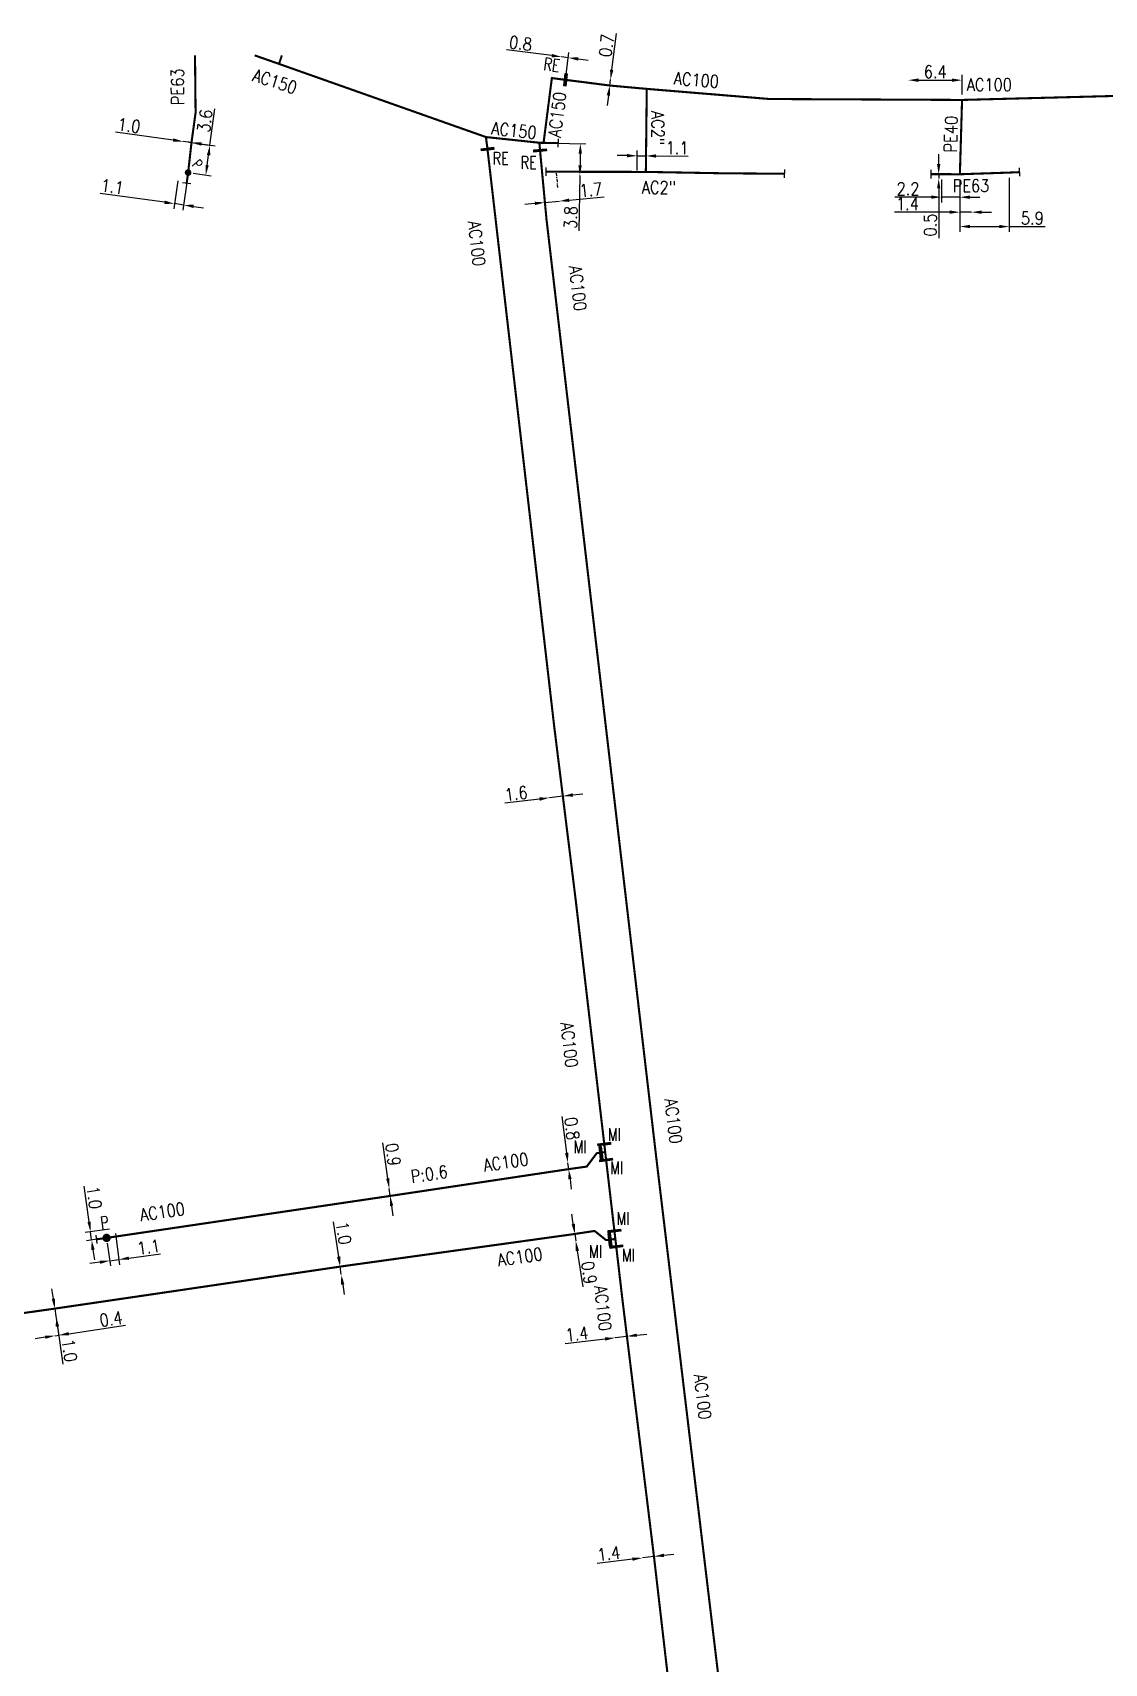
# Model space of a CAD drawing. Header units: millimetres. Extents: x 101000 to 102000, y 121011 to 122007.
# Drawn here: x 101528.5 to 101656.4, y 121808.1 to 122002.7 of the extents above; entities that cross this region are included whole.
import ezdxf
from ezdxf.enums import TextEntityAlignment as Align

# ---------------------------------------------------------------- set-up
doc = ezdxf.new("R2010")
doc.units = ezdxf.units.MM
doc.header["$PDMODE"] = 34
for name, pattern in [('CENTER2', [28.575, 19.05, -3.175, 3.175, -3.175]), ('L_25_AP', [2000, 1000, 1000]), ('L_25_PE', [2000, 1000, 1000])]:
    doc.linetypes.add(name, pattern=pattern)
doc.layers.get('0').update_dxf_attribs({"linetype": 'CONTINUOUS'})
doc.layers.get('Defpoints').update_dxf_attribs({"linetype": 'CONTINUOUS'})
for name, color, linetype in [('L_150', 1, 'CONTINUOUS'), ('L_300', 7, 'CONTINUOUS'), ('L_340', 7, 'CONTINUOUS')]:
    doc.layers.add(name, color=color, linetype=linetype)
doc.styles.add('G_ROMANS', font='ROMANS.SHX', dxfattribs={"width": 0.75})
doc.styles.get("Standard").update_dxf_attribs({"font": 'romans.shx', "width": 0.85})
doc.dimstyles.get("Standard").update_dxf_attribs({"dimtxt": 1.5, "dimasz": 1.2, "dimexe": 0.625, "dimexo": 0.625, "dimgap": 0.25, "dimtad": 1, "dimdec": 1, "dimzin": 0, "dimdsep": 46, "dimtxsty": 'Standard', "dimcen": -0.5, "dimadec": 0, "dimazin": 0, "dimtfac": 1, "dimtdec": 1, "dimtmove": 0, "dimatfit": 3, "dimfxl": 0, "dimtolj": 1, "dimtzin": 0, "dimarcsym": 0})

# ---------------------------------------------------------------- blocks, each defined once
blk = doc.blocks.new('*D346')
at = {"layer": 'Defpoints', "color": 0, "linetype": 'Continuous', "transparency": 16777216}
for p in [(101546.47, 121989.72), (101547.46, 121989.59), (101547.46, 121989.59)]:
    blk.add_point(p, dxfattribs=at)
at = {"layer": 'L_150', "color": 0, "linetype": 'Continuous', "lineweight": -2, "transparency": 16777216}
for p, q in [((101545.28, 121989.89), (101538.39, 121990.85)), ((101547.46, 121989.59), (101546.47, 121989.72)), ((101548.65, 121989.42), (101549.83, 121989.26))]:
    blk.add_line(p, q, dxfattribs=at)
at = {"layer": 'L_150', "color": 0, "linetype": 'Continuous', "transparency": 16777216}
for points in [[(101545.31, 121990.09), (101545.25, 121989.69), (101546.47, 121989.72)], [(101548.67, 121989.62), (101548.62, 121989.22), (101547.46, 121989.59)]]:
    blk.add_solid(points, dxfattribs=at)
at = {"layer": 'L_150', "color": 0, "linetype": 'Continuous', "transparency": 16777216, "insert": (101540, 121991.63), "char_height": 1.5, "attachment_point": 5, "rotation": 352.1005}
blk.add_mtext('\\A1;1.0', dxfattribs=at)
blk = doc.blocks.new('*D347')
at = {"layer": 'Defpoints', "color": 0, "linetype": 'Continuous', "transparency": 16777216}
for p in [(101545.9, 121985.66), (101547.06, 121986.01), (101546.53, 121982.14)]:
    blk.add_point(p, dxfattribs=at)
at = {"layer": 'L_300', "color": 0, "linetype": 'Continuous', "lineweight": -2, "transparency": 16777216}
for p, q in [((101545.82, 121985.04), (101545.35, 121981.68)), ((101546.98, 121985.39), (101546.44, 121981.53)), ((101544.25, 121982.46), (101536.57, 121983.53)), ((101546.53, 121982.14), (101545.44, 121982.3)), ((101547.71, 121981.98), (101548.9, 121981.81))]:
    blk.add_line(p, q, dxfattribs=at)
at = {"layer": 'L_300', "color": 0, "linetype": 'Continuous', "transparency": 16777216}
for points in [[(101544.28, 121982.66), (101544.22, 121982.26), (101545.44, 121982.3)], [(101547.74, 121982.18), (101547.69, 121981.78), (101546.53, 121982.14)]]:
    blk.add_solid(points, dxfattribs=at)
at = {"layer": 'L_300', "color": 0, "linetype": 'Continuous', "transparency": 16777216, "insert": (101538, 121984.34), "char_height": 1.5, "attachment_point": 5, "rotation": 352.1005}
blk.add_mtext('\\A1;1.1', dxfattribs=at)
blk = doc.blocks.new('*D348')
at = {"layer": 'Defpoints', "color": 0, "linetype": 'Continuous', "transparency": 16777216}
for p in [(101546.47, 121989.72), (101549.66, 121989.28), (101547.06, 121986.01)]:
    blk.add_point(p, dxfattribs=at)
at = {"layer": 'L_300', "color": 0, "linetype": 'Continuous', "lineweight": -2, "transparency": 16777216}
for p, q in [((101549.66, 121989.28), (101550.26, 121993.61)), ((101547.09, 121989.64), (101550.28, 121989.2)), ((101549.33, 121986.91), (101549.5, 121988.09)), ((101547.68, 121985.92), (101549.79, 121985.63))]:
    blk.add_line(p, q, dxfattribs=at)
at = {"layer": 'L_300', "color": 0, "linetype": 'Continuous', "transparency": 16777216}
for points in [[(101549.3, 121988.12), (101549.7, 121988.07), (101549.66, 121989.28)], [(101549.14, 121986.93), (101549.53, 121986.88), (101549.17, 121985.72)]]:
    blk.add_solid(points, dxfattribs=at)
at = {"layer": 'L_300', "color": 0, "linetype": 'Continuous', "transparency": 16777216, "insert": (101549.06, 121992.18), "char_height": 1.5, "attachment_point": 5, "rotation": 82.1005}
blk.add_mtext('\\A1;3.6', dxfattribs=at)
blk = doc.blocks.new('L_340_07')
at = {"color": 0, "linetype": 'Continuous', "const_width": 0.25, "flags": 128}
blk.add_lwpolyline([(0, 0), (1.25, 0)], dxfattribs=at)
at = {"color": 0, "linetype": 'Continuous', "flags": 128}
blk.add_lwpolyline([(1.25, -0.5), (1.25, 0.5)], dxfattribs=at)
at = {"color": 0, "linetype": 'Continuous', "style": 'G_ROMANS', "width": 0.75, "flags": 3}
for tag, p in [('DEF_LEG', (0.72, -3.47)), ('DEF_COUP', (0.72, -5.97)), ('DEF_TYPE', (0.72, -8.47))]:
    blk.add_attdef(tag, text='', height=1.2, dxfattribs=at).set_placement(p, align=Align.MIDDLE)
blk = doc.blocks.new('*D349')
at = {"layer": 'Defpoints', "color": 0, "linetype": 'Continuous', "transparency": 16777216}
for p in [(101590, 121989.55), (101593.89, 121989.47), (101593.82, 121985.68)]:
    blk.add_point(p, dxfattribs=at)
at = {"layer": 'L_340', "color": 0, "linetype": 'Continuous', "lineweight": -2, "transparency": 16777216}
for p, q in [((101590.62, 121989.54), (101594.52, 121989.46)), ((101593.87, 121988.27), (101593.85, 121986.88)), ((101593.82, 121985.68), (101593.7, 121979.05))]:
    blk.add_line(p, q, dxfattribs=at)
at = {"layer": 'L_340', "color": 0, "linetype": 'Continuous', "transparency": 16777216}
for points in [[(101593.67, 121988.28), (101594.07, 121988.27), (101593.89, 121989.47)], [(101593.65, 121986.88), (101594.05, 121986.87), (101593.82, 121985.68)]]:
    blk.add_solid(points, dxfattribs=at)
at = {"layer": 'L_340', "color": 0, "linetype": 'Continuous', "transparency": 16777216, "insert": (101592.73, 121980.65), "char_height": 1.5, "attachment_point": 5, "rotation": 88.9072}
blk.add_mtext('\\A1;3.8', dxfattribs=at)
blk = doc.blocks.new('*D350')
at = {"layer": 'Defpoints', "color": 0, "linetype": 'Continuous', "transparency": 16777216}
for p in [(101591.65, 121999.82), (101592.44, 121999.72), (101592.11, 121997.08)]:
    blk.add_point(p, dxfattribs=at)
at = {"layer": 'L_340', "color": 0, "linetype": 'Continuous', "lineweight": -2, "transparency": 16777216}
for p, q in [((101590.46, 121999.97), (101585.05, 122000.65)), ((101592.44, 121999.72), (101591.65, 121999.82)), ((101592.19, 121997.7), (101592.52, 122000.34)), ((101593.63, 121999.57), (101594.82, 121999.42))]:
    blk.add_line(p, q, dxfattribs=at)
at = {"layer": 'L_340', "color": 0, "linetype": 'Continuous', "transparency": 16777216}
for points in [[(101590.49, 122000.17), (101590.44, 121999.77), (101591.65, 121999.82)], [(101593.66, 121999.77), (101593.61, 121999.37), (101592.44, 121999.72)]]:
    blk.add_solid(points, dxfattribs=at)
at = {"layer": 'L_340', "color": 0, "linetype": 'Continuous', "transparency": 16777216, "insert": (101586.75, 122001.44), "char_height": 1.5, "attachment_point": 5, "rotation": 352.8367}
blk.add_mtext('\\A1;0.8', dxfattribs=at)
blk = doc.blocks.new('*D351')
at = {"layer": 'Defpoints', "color": 0, "linetype": 'Continuous', "transparency": 16777216}
for p in [(101589.65, 121982.44), (101591.35, 121982.6), (101589.84, 121980.43)]:
    blk.add_point(p, dxfattribs=at)
at = {"layer": 'L_150', "color": 0, "linetype": 'Continuous', "lineweight": -2, "transparency": 16777216}
for p, q in [((101589.78, 121981.05), (101589.59, 121983.06)), ((101592.54, 121982.71), (101596.71, 121983.1)), ((101588.46, 121982.33), (101587.26, 121982.21)), ((101589.65, 121982.44), (101591.35, 121982.6))]:
    blk.add_line(p, q, dxfattribs=at)
at = {"layer": 'L_150', "color": 0, "linetype": 'Continuous', "transparency": 16777216}
for points in [[(101592.52, 121982.91), (101592.56, 121982.51), (101591.35, 121982.6)], [(101588.44, 121982.53), (101588.48, 121982.13), (101589.65, 121982.44)]]:
    blk.add_solid(points, dxfattribs=at)
at = {"layer": 'L_150', "color": 0, "linetype": 'Continuous', "transparency": 16777216, "insert": (101595.13, 121983.95), "char_height": 1.5, "attachment_point": 5, "rotation": 5.3253}
blk.add_mtext('\\A1;1.7', dxfattribs=at)
blk = doc.blocks.new('L_340_20')
at = {"linetype": 'Continuous'}
blk.add_hatch(color=0, dxfattribs=at).paths.add_polyline_path([(0.125, 0.75), (-0.125, 0.75), (-0.125, -0.75), (0.125, -0.75)])
at = {"color": 0, "linetype": 'Continuous'}
blk.add_lwpolyline([(-0.125, 0.75), (0.125, 0.75), (0.125, -0.75), (-0.125, -0.75)], close=True, dxfattribs=at)
at = {"color": 0, "linetype": 'Continuous', "width": 0.75}
for tag, height, flags, p in [('RE', 1.5, 8, (0, 3)), ('DEF_LEG', 1.2, 3, (0, -5)), ('DEF_COUP', 1.2, 3, (0, -7.5)), ('DEF_TYPE', 1.2, 3, (0, -10))]:
    blk.add_attdef(tag, text='', height=height, dxfattribs=dict(at, flags=flags)).set_placement(p, align=Align.MIDDLE)
blk = doc.blocks.new('*D352')
at = {"layer": 'Defpoints', "color": 0, "linetype": 'Continuous', "transparency": 16777216}
for p in [(101597.48, 121997.1), (101597.39, 121996.4), (101597.39, 121996.4)]:
    blk.add_point(p, dxfattribs=at)
at = {"layer": 'L_150', "color": 0, "linetype": 'Continuous', "lineweight": -2, "transparency": 16777216}
for p, q in [((101597.63, 121998.29), (101598.2, 122002.62)), ((101597.39, 121996.4), (101597.48, 121997.1)), ((101597.23, 121995.21), (101597.08, 121994.02))]:
    blk.add_line(p, q, dxfattribs=at)
at = {"layer": 'L_150', "color": 0, "linetype": 'Continuous', "transparency": 16777216}
for points in [[(101597.43, 121998.31), (101597.83, 121998.26), (101597.48, 121997.1)], [(101597.03, 121995.24), (101597.43, 121995.19), (101597.39, 121996.4)]]:
    blk.add_solid(points, dxfattribs=at)
at = {"layer": 'L_150', "color": 0, "linetype": 'Continuous', "transparency": 16777216, "insert": (101597, 122001.18), "char_height": 1.5, "attachment_point": 5, "rotation": 82.573}
blk.add_mtext('\\A1;0.7', dxfattribs=at)
blk = doc.blocks.new('*D353')
at = {"layer": 'Defpoints', "color": 0, "linetype": 'Continuous', "transparency": 16777216}
for p in [(101590.76, 121919.91), (101590.2, 121911.39), (101591.79, 121911.58)]:
    blk.add_point(p, dxfattribs=at)
at = {"layer": 'L_150', "color": 0, "linetype": 'Continuous', "lineweight": -2, "transparency": 16777216}
for p, q in [((101590.84, 121919.29), (101591.87, 121910.96)), ((101589.01, 121911.24), (101584.85, 121910.73)), ((101591.79, 121911.58), (101590.2, 121911.39)), ((101592.98, 121911.73), (101594.17, 121911.88))]:
    blk.add_line(p, q, dxfattribs=at)
at = {"layer": 'L_150', "color": 0, "linetype": 'Continuous', "transparency": 16777216}
for points in [[(101588.99, 121911.44), (101589.04, 121911.04), (101590.2, 121911.39)], [(101592.96, 121911.93), (101593.01, 121911.53), (101591.79, 121911.58)]]:
    blk.add_solid(points, dxfattribs=at)
at = {"layer": 'L_150', "color": 0, "linetype": 'Continuous', "transparency": 16777216, "insert": (101586.21, 121911.9), "char_height": 1.5, "attachment_point": 5, "rotation": 7.0244}
blk.add_mtext('\\A1;1.6', dxfattribs=at)
blk = doc.blocks.new('*D354')
at = {"layer": 'Defpoints', "color": 0, "linetype": 'Continuous', "transparency": 16777216}
for p in [(101601.29, 121820.66), (101602.67, 121820.83), (101602.67, 121820.83)]:
    blk.add_point(p, dxfattribs=at)
at = {"layer": 'L_150', "color": 0, "linetype": 'Continuous', "lineweight": -2, "transparency": 16777216}
for p, q in [((101600.1, 121820.52), (101595.88, 121820)), ((101602.67, 121820.83), (101601.29, 121820.66)), ((101602.75, 121820.21), (101602.75, 121820.21)), ((101603.86, 121820.98), (101605.05, 121821.12))]:
    blk.add_line(p, q, dxfattribs=at)
at = {"layer": 'L_150', "color": 0, "linetype": 'Continuous', "transparency": 16777216}
for points in [[(101600.07, 121820.72), (101600.12, 121820.32), (101601.29, 121820.66)], [(101603.84, 121821.18), (101603.89, 121820.78), (101602.67, 121820.83)]]:
    blk.add_solid(points, dxfattribs=at)
at = {"layer": 'L_150', "color": 0, "linetype": 'Continuous', "transparency": 16777216, "insert": (101597.27, 121821.18), "char_height": 1.5, "attachment_point": 5, "rotation": 6.9552}
blk.add_mtext('\\A1;1.4', dxfattribs=at)
blk = doc.blocks.new('*D355')
at = {"layer": 'Defpoints', "color": 0, "linetype": 'Continuous', "transparency": 16777216}
for p in [(101598.92, 121851.37), (101598.04, 121846.94), (101599.44, 121847.11)]:
    blk.add_point(p, dxfattribs=at)
at = {"layer": 'L_150', "color": 0, "linetype": 'Continuous', "lineweight": -2, "transparency": 16777216}
for p, q in [((101599, 121850.75), (101599.51, 121846.48)), ((101596.85, 121846.79), (101592.06, 121846.22)), ((101599.44, 121847.11), (101598.04, 121846.94)), ((101600.63, 121847.25), (101601.82, 121847.39))]:
    blk.add_line(p, q, dxfattribs=at)
at = {"layer": 'L_150', "color": 0, "linetype": 'Continuous', "transparency": 16777216}
for points in [[(101596.83, 121846.99), (101596.88, 121846.6), (101598.04, 121846.94)], [(101600.6, 121847.45), (101600.65, 121847.05), (101599.44, 121847.11)]]:
    blk.add_solid(points, dxfattribs=at)
at = {"layer": 'L_150', "color": 0, "linetype": 'Continuous', "transparency": 16777216, "insert": (101593.46, 121847.39), "char_height": 1.5, "attachment_point": 5, "rotation": 6.8696}
blk.add_mtext('\\A1;1.4', dxfattribs=at)
blk = doc.blocks.new('*D356')
at = {"layer": 'Defpoints', "color": 0, "linetype": 'Continuous', "transparency": 16777216}
for p in [(101593.22, 121859.33), (101593.22, 121859.33), (101593.34, 121858.5)]:
    blk.add_point(p, dxfattribs=at)
at = {"layer": 'L_150', "color": 0, "linetype": 'Continuous', "lineweight": -2, "transparency": 16777216}
for p, q in [((101593.04, 121860.52), (101592.86, 121861.71)), ((101593.22, 121859.33), (101593.34, 121858.5)), ((101593.52, 121857.31), (101594.16, 121853.01))]:
    blk.add_line(p, q, dxfattribs=at)
at = {"layer": 'L_150', "color": 0, "linetype": 'Continuous', "transparency": 16777216}
for points in [[(101593.24, 121860.55), (101592.84, 121860.49), (101593.22, 121859.33)], [(101593.72, 121857.34), (101593.32, 121857.28), (101593.34, 121858.5)]]:
    blk.add_solid(points, dxfattribs=at)
at = {"layer": 'L_150', "color": 0, "linetype": 'Continuous', "transparency": 16777216, "insert": (101594.92, 121854.7), "char_height": 1.5, "attachment_point": 5, "rotation": 278.4657}
blk.add_mtext('\\A1;0.9', dxfattribs=at)
blk = doc.blocks.new('L_340_16')
at = {"linetype": 'Continuous'}
blk.add_hatch(color=0, dxfattribs=at).paths.add_polyline_path([(0.125, 0.75), (-0.125, 0.75), (-0.125, -0.75), (0.125, -0.75)])
at = {"color": 0, "linetype": 'Continuous'}
blk.add_lwpolyline([(-0.125, 0.75), (0.125, 0.75), (0.125, -0.75), (-0.125, -0.75)], close=True, dxfattribs=at)
at = {"color": 0, "linetype": 'Continuous', "width": 0.75}
for tag, height, flags, p in [('MI', 1.5, 8, (0, 3)), ('DEF_LEG', 1.2, 3, (0, -5)), ('DEF_COUP', 1.2, 3, (0, -7.5)), ('DEF_TYPE', 1.2, 3, (0, -10))]:
    blk.add_attdef(tag, text='', height=height, dxfattribs=dict(at, flags=flags)).set_placement(p, align=Align.MIDDLE)
blk = doc.blocks.new('*D357')
at = {"layer": 'Defpoints', "color": 0, "linetype": 'Continuous', "transparency": 16777216}
for p in [(101592.4, 121867.82), (101592.4, 121867.82), (101592.49, 121867.07)]:
    blk.add_point(p, dxfattribs=at)
at = {"layer": 'L_150', "color": 0, "linetype": 'Continuous', "lineweight": -2, "transparency": 16777216}
for p, q in [((101592.25, 121869.01), (101591.7, 121873.34)), ((101592.49, 121867.07), (101592.4, 121867.82)), ((101592.65, 121865.88), (101592.8, 121864.69))]:
    blk.add_line(p, q, dxfattribs=at)
at = {"layer": 'L_150', "color": 0, "linetype": 'Continuous', "transparency": 16777216}
for points in [[(101592.45, 121869.03), (101592.05, 121868.98), (101592.4, 121867.82)], [(101592.84, 121865.91), (101592.45, 121865.86), (101592.49, 121867.07)]]:
    blk.add_solid(points, dxfattribs=at)
at = {"layer": 'L_150', "color": 0, "linetype": 'Continuous', "transparency": 16777216, "insert": (101592.89, 121871.9), "char_height": 1.5, "attachment_point": 5, "rotation": 277.2072}
blk.add_mtext('\\A1;0.8', dxfattribs=at)
blk = doc.blocks.new('*D361')
at = {"layer": 'Defpoints', "color": 0, "linetype": 'Continuous', "transparency": 16777216}
for p in [(101537.33, 121858.86), (101538.28, 121860), (101537.7, 121856.13)]:
    blk.add_point(p, dxfattribs=at)
at = {"layer": 'L_300', "color": 0, "linetype": 'Continuous', "lineweight": -2, "transparency": 16777216}
for p, q in [((101538.37, 121859.38), (101538.88, 121855.66)), ((101537.41, 121858.24), (101537.79, 121855.51)), ((101539.98, 121856.44), (101543.77, 121856.96)), ((101536.52, 121855.96), (101535.33, 121855.8)), ((101537.7, 121856.13), (101538.79, 121856.28))]:
    blk.add_line(p, q, dxfattribs=at)
at = {"layer": 'L_300', "color": 0, "linetype": 'Continuous', "transparency": 16777216}
for points in [[(101539.96, 121856.64), (101540.01, 121856.24), (101538.79, 121856.28)], [(101536.49, 121856.16), (101536.54, 121855.76), (101537.7, 121856.13)]]:
    blk.add_solid(points, dxfattribs=at)
at = {"layer": 'L_300', "color": 0, "linetype": 'Continuous', "transparency": 16777216, "insert": (101542.34, 121857.77), "char_height": 1.5, "attachment_point": 5, "rotation": 7.8643}
blk.add_mtext('\\A1;1.1', dxfattribs=at)
blk = doc.blocks.new('*D362')
at = {"layer": 'Defpoints', "color": 0, "linetype": 'Continuous', "transparency": 16777216}
for p in [(101535.54, 121858.61), (101537.33, 121858.86), (101538.28, 121860)]:
    blk.add_point(p, dxfattribs=at)
at = {"layer": 'L_300', "color": 0, "linetype": 'Continuous', "lineweight": -2, "transparency": 16777216}
for p, q in [((101535.24, 121860.79), (101534.65, 121865.02)), ((101537.66, 121859.91), (101534.78, 121859.52)), ((101536.71, 121858.77), (101534.92, 121858.53)), ((101535.54, 121858.61), (101535.4, 121859.6)), ((101535.7, 121857.42), (101535.87, 121856.23))]:
    blk.add_line(p, q, dxfattribs=at)
at = {"layer": 'L_300', "color": 0, "linetype": 'Continuous', "transparency": 16777216}
for points in [[(101535.43, 121860.82), (101535.04, 121860.76), (101535.4, 121859.6)], [(101535.9, 121857.45), (101535.5, 121857.4), (101535.54, 121858.61)]]:
    blk.add_solid(points, dxfattribs=at)
at = {"layer": 'L_300', "color": 0, "linetype": 'Continuous', "transparency": 16777216, "insert": (101535.85, 121863.68), "char_height": 1.5, "attachment_point": 5, "rotation": 277.8643}
blk.add_mtext('\\A1;1.0', dxfattribs=at)
blk = doc.blocks.new('L_300_12')
at = {"color": 0, "linetype": 'Continuous', "const_width": 0.497, "flags": 128}
blk.add_lwpolyline([(-0.25, 0, 1), (0.25, 0, 1)], format="xyb", close=True, dxfattribs=at)
at = {"color": 0, "linetype": 'Continuous', "style": 'G_ROMANS', "width": 0.75}
blk.add_text('P', height=1.5, dxfattribs=at).set_placement((0, 1.85), align=Align.MIDDLE)
at = {"color": 0, "linetype": 'Continuous', "style": 'G_ROMANS', "width": 0.75, "flags": 3}
for tag, p in [('DEF_LEG', (0, -5)), ('DEF_COUP', (0, -7.5)), ('DEF_TYPE', (0, -10))]:
    blk.add_attdef(tag, text='', height=1.2, dxfattribs=at).set_placement(p, align=Align.MIDDLE)
blk = doc.blocks.new('*D363')
at = {"layer": 'Defpoints', "color": 0, "linetype": 'Continuous', "transparency": 16777216}
for p in [(101571.06, 121864.76), (101571.18, 121863.87), (101571.18, 121863.87)]:
    blk.add_point(p, dxfattribs=at)
at = {"layer": 'L_150', "color": 0, "linetype": 'Continuous', "lineweight": -2, "transparency": 16777216}
for p, q in [((101570.9, 121865.95), (101570.32, 121870.22)), ((101571.18, 121863.87), (101571.06, 121864.76)), ((101571.68, 121864.84), (101571.68, 121864.84)), ((101571.34, 121862.68), (101571.5, 121861.49)), ((101571.8, 121863.95), (101571.8, 121863.95))]:
    blk.add_line(p, q, dxfattribs=at)
at = {"layer": 'L_150', "color": 0, "linetype": 'Continuous', "transparency": 16777216}
for points in [[(101571.1, 121865.98), (101570.7, 121865.92), (101571.06, 121864.76)], [(101571.54, 121862.71), (101571.14, 121862.65), (101571.18, 121863.87)]]:
    blk.add_solid(points, dxfattribs=at)
at = {"layer": 'L_150', "color": 0, "linetype": 'Continuous', "transparency": 16777216, "insert": (101571.52, 121868.81), "char_height": 1.5, "attachment_point": 5, "rotation": 277.6582}
blk.add_mtext('\\A1;0.9', dxfattribs=at)
blk = doc.blocks.new('*D364')
at = {"layer": 'Defpoints', "color": 0, "linetype": 'Continuous', "transparency": 16777216}
for p in [(101565.2, 121855.43), (101565.34, 121854.49), (101565.34, 121854.49)]:
    blk.add_point(p, dxfattribs=at)
at = {"layer": 'L_150', "color": 0, "linetype": 'Continuous', "lineweight": -2, "transparency": 16777216}
for p, q in [((101565.03, 121856.62), (101564.43, 121860.77)), ((101565.34, 121854.49), (101565.2, 121855.43)), ((101565.51, 121853.3), (101565.68, 121852.12))]:
    blk.add_line(p, q, dxfattribs=at)
at = {"layer": 'L_150', "color": 0, "linetype": 'Continuous', "transparency": 16777216}
for points in [[(101565.23, 121856.65), (101564.83, 121856.59), (101565.2, 121855.43)], [(101565.71, 121853.33), (101565.31, 121853.28), (101565.34, 121854.49)]]:
    blk.add_solid(points, dxfattribs=at)
at = {"layer": 'L_150', "color": 0, "linetype": 'Continuous', "transparency": 16777216, "insert": (101565.63, 121859.43), "char_height": 1.5, "attachment_point": 5, "rotation": 278.282}
blk.add_mtext('\\A1;1.0', dxfattribs=at)
blk = doc.blocks.new('*D365')
at = {"layer": 'Defpoints', "color": 0, "linetype": 'Continuous', "transparency": 16777216}
for p in [(101531.14, 121850.42), (101531.17, 121847.18), (101531.17, 121847.18)]:
    blk.add_point(p, dxfattribs=at)
at = {"layer": 'L_150', "color": 0, "linetype": 'Continuous', "lineweight": -2, "transparency": 16777216}
for p, q in [((101531.24, 121849.8), (101531.71, 121846.63)), ((101529.98, 121847.01), (101528.8, 121846.83)), ((101531.17, 121847.18), (101531.61, 121847.25)), ((101532.8, 121847.43), (101539.59, 121848.43))]:
    blk.add_line(p, q, dxfattribs=at)
at = {"layer": 'L_150', "color": 0, "linetype": 'Continuous', "transparency": 16777216}
for points in [[(101529.96, 121847.21), (101530.01, 121846.81), (101531.17, 121847.18)], [(101532.77, 121847.62), (101532.83, 121847.23), (101531.61, 121847.25)]]:
    blk.add_solid(points, dxfattribs=at)
at = {"layer": 'L_150', "color": 0, "linetype": 'Continuous', "transparency": 16777216, "insert": (101537.85, 121849.18), "char_height": 1.5, "attachment_point": 5, "rotation": 8.4165}
blk.add_mtext('\\A1;0.4', dxfattribs=at)
blk = doc.blocks.new('*D366')
at = {"layer": 'Defpoints', "color": 0, "linetype": 'Continuous', "transparency": 16777216}
for p in [(101531.14, 121850.42), (101531.28, 121849.48), (101531.28, 121849.48)]:
    blk.add_point(p, dxfattribs=at)
at = {"layer": 'L_150', "color": 0, "linetype": 'Continuous', "lineweight": -2, "transparency": 16777216}
for p, q in [((101530.97, 121851.6), (101530.79, 121852.79)), ((101531.14, 121850.42), (101531.28, 121849.48)), ((101531.46, 121848.29), (101532.12, 121843.8))]:
    blk.add_line(p, q, dxfattribs=at)
at = {"layer": 'L_150', "color": 0, "linetype": 'Continuous', "transparency": 16777216}
for points in [[(101531.17, 121851.63), (101530.77, 121851.58), (101531.14, 121850.42)], [(101531.66, 121848.32), (101531.26, 121848.26), (101531.28, 121849.48)]]:
    blk.add_solid(points, dxfattribs=at)
at = {"layer": 'L_150', "color": 0, "linetype": 'Continuous', "transparency": 16777216, "insert": (101532.89, 121845.43), "char_height": 1.5, "attachment_point": 5, "rotation": 278.4165}
blk.add_mtext('\\A1;1.0', dxfattribs=at)
blk = doc.blocks.new('*D456')
at = {"layer": 'Defpoints', "color": 0, "linetype": 'Continuous', "transparency": 16777216}
for p in [(101601.72, 121988), (101600.65, 121985.61), (101601.7, 121986.09)]:
    blk.add_point(p, dxfattribs=at)
at = {"layer": 'L_150', "color": 0, "linetype": 'Continuous', "lineweight": -2, "transparency": 16777216}
for p, q in [((101599.47, 121988.03), (101598.27, 121988.04)), ((101600.65, 121986.24), (101600.68, 121988.64)), ((101600.67, 121988.01), (101601.72, 121988)), ((101601.71, 121986.72), (101601.73, 121988.63)), ((101602.92, 121987.99), (101606.75, 121987.95))]:
    blk.add_line(p, q, dxfattribs=at)
at = {"layer": 'L_150', "color": 0, "linetype": 'Continuous', "transparency": 16777216}
for points in [[(101599.47, 121988.23), (101599.47, 121987.83), (101600.67, 121988.01)], [(101602.92, 121988.19), (101602.92, 121987.79), (101601.72, 121988)]]:
    blk.add_solid(points, dxfattribs=at)
at = {"layer": 'L_150', "color": 0, "linetype": 'Continuous', "transparency": 16777216, "insert": (101605.44, 121988.96), "char_height": 1.5, "attachment_point": 5, "rotation": 359.3849}
blk.add_mtext('\\A1;1.1', dxfattribs=at)
blk = doc.blocks.new('*D457')
at = {"layer": 'Defpoints', "color": 0, "linetype": 'Continuous', "transparency": 16777216}
for p in [(101633.05, 121997.04), (101639.45, 121997.04), (101639.45, 121994.68)]:
    blk.add_point(p, dxfattribs=at)
at = {"layer": 'L_150', "color": 0, "linetype": 'Continuous', "lineweight": -2, "transparency": 16777216}
for p, q in [((101634.25, 121997.04), (101638.25, 121997.04)), ((101639.45, 121995.31), (101639.45, 121997.67)), ((101633.05, 121996.42), (101633.05, 121996.42))]:
    blk.add_line(p, q, dxfattribs=at)
at = {"layer": 'L_150', "color": 0, "linetype": 'Continuous', "transparency": 16777216}
for points in [[(101634.25, 121997.24), (101634.25, 121996.84), (101633.05, 121997.04)], [(101638.25, 121997.24), (101638.25, 121996.84), (101639.45, 121997.04)]]:
    blk.add_solid(points, dxfattribs=at)
at = {"layer": 'L_150', "color": 0, "linetype": 'Continuous', "transparency": 16777216, "insert": (101636.25, 121998.04), "char_height": 1.5, "attachment_point": 5, "rotation": 0.0153}
blk.add_mtext('\\A1;6.4', dxfattribs=at)
blk = doc.blocks.new('*D462')
at = {"layer": 'Defpoints', "color": 0, "linetype": 'Continuous', "transparency": 16777216}
for p in [(101639.19, 121985.81), (101640.58, 121981.28), (101640.58, 121981.28)]:
    blk.add_point(p, dxfattribs=at)
at = {"layer": 'L_150', "color": 0, "linetype": 'Continuous', "lineweight": -2, "transparency": 16777216}
for p, q in [((101639.19, 121985.19), (101639.18, 121980.66)), ((101637.98, 121981.29), (101631.4, 121981.3)), ((101640.58, 121981.28), (101639.18, 121981.28)), ((101641.78, 121981.28), (101642.98, 121981.28)), ((101640.57, 121980.66), (101640.57, 121980.66))]:
    blk.add_line(p, q, dxfattribs=at)
at = {"layer": 'L_150', "color": 0, "linetype": 'Continuous', "transparency": 16777216}
for points in [[(101637.98, 121981.49), (101637.98, 121981.09), (101639.18, 121981.28)], [(101641.78, 121981.48), (101641.77, 121981.08), (101640.58, 121981.28)]]:
    blk.add_solid(points, dxfattribs=at)
at = {"layer": 'L_150', "color": 0, "linetype": 'Continuous', "transparency": 16777216, "insert": (101632.93, 121982.29), "char_height": 1.5, "attachment_point": 5, "rotation": 359.8951}
blk.add_mtext('\\A1;1.4', dxfattribs=at)
blk = doc.blocks.new('*D463')
at = {"layer": 'Defpoints', "color": 0, "linetype": 'Continuous', "transparency": 16777216}
for p in [(101639.19, 121985.81), (101645.09, 121986.01), (101645.08, 121979.56)]:
    blk.add_point(p, dxfattribs=at)
at = {"layer": 'L_340', "color": 0, "linetype": 'Continuous', "lineweight": -2, "transparency": 16777216}
for p, q in [((101639.19, 121985.19), (101639.17, 121978.95)), ((101645.09, 121985.38), (101645.08, 121978.94)), ((101640.38, 121979.57), (101643.88, 121979.57)), ((101645.08, 121979.56), (101649.39, 121979.56))]:
    blk.add_line(p, q, dxfattribs=at)
at = {"layer": 'L_340', "color": 0, "linetype": 'Continuous', "transparency": 16777216}
for points in [[(101640.38, 121979.77), (101640.38, 121979.37), (101639.18, 121979.57)], [(101643.88, 121979.77), (101643.88, 121979.37), (101645.08, 121979.56)]]:
    blk.add_solid(points, dxfattribs=at)
at = {"layer": 'L_340', "color": 0, "linetype": 'Continuous', "transparency": 16777216, "insert": (101647.84, 121980.56), "char_height": 1.5, "attachment_point": 5, "rotation": 359.8951}
blk.add_mtext('\\A1;5.9', dxfattribs=at)
blk = doc.blocks.new('*D464')
at = {"layer": 'Defpoints', "color": 0, "linetype": 'Continuous', "transparency": 16777216}
for p in [(101636.99, 121985.82), (101639.19, 121985.81), (101639.18, 121983.07)]:
    blk.add_point(p, dxfattribs=at)
at = {"layer": 'L_340', "color": 0, "linetype": 'Continuous', "lineweight": -2, "transparency": 16777216}
for p, q in [((101636.99, 121985.19), (101636.98, 121982.45)), ((101639.19, 121985.19), (101639.18, 121982.45)), ((101635.78, 121983.08), (101631.41, 121983.09)), ((101639.18, 121983.07), (101636.98, 121983.08)), ((101640.38, 121983.07), (101641.58, 121983.07))]:
    blk.add_line(p, q, dxfattribs=at)
at = {"layer": 'L_340', "color": 0, "linetype": 'Continuous', "transparency": 16777216}
for points in [[(101635.78, 121983.28), (101635.78, 121982.88), (101636.98, 121983.08)], [(101640.38, 121983.27), (101640.38, 121982.87), (101639.18, 121983.07)]]:
    blk.add_solid(points, dxfattribs=at)
at = {"layer": 'L_340', "color": 0, "linetype": 'Continuous', "transparency": 16777216, "insert": (101633, 121984.08), "char_height": 1.5, "attachment_point": 5, "rotation": 359.8951}
blk.add_mtext('\\A1;2.2', dxfattribs=at)
blk = doc.blocks.new('*D465')
at = {"layer": 'Defpoints', "color": 0, "linetype": 'Continuous', "transparency": 16777216}
for p in [(101636.66, 121985.82), (101636.66, 121985.32), (101636.99, 121985.82)]:
    blk.add_point(p, dxfattribs=at)
at = {"layer": 'L_340', "color": 0, "linetype": 'Continuous', "lineweight": -2, "transparency": 16777216}
for p, q in [((101636.66, 121987.02), (101636.66, 121988.22)), ((101636.36, 121985.82), (101636.04, 121985.82)), ((101636.04, 121985.32), (101636.04, 121985.32)), ((101636.66, 121985.82), (101636.66, 121985.32)), ((101636.66, 121984.12), (101636.66, 121978.17))]:
    blk.add_line(p, q, dxfattribs=at)
at = {"layer": 'L_340', "color": 0, "linetype": 'Continuous', "transparency": 16777216}
for points in [[(101636.46, 121987.02), (101636.86, 121987.02), (101636.66, 121985.82)], [(101636.46, 121984.12), (101636.86, 121984.12), (101636.66, 121985.32)]]:
    blk.add_solid(points, dxfattribs=at)
at = {"layer": 'L_340', "color": 0, "linetype": 'Continuous', "transparency": 16777216, "insert": (101635.66, 121979.75), "char_height": 1.5, "attachment_point": 5, "rotation": 89.9895}
blk.add_mtext('\\A1;0.5', dxfattribs=at)

msp = doc.modelspace()

# ---------------------------------------------------------------- linework, layer by layer
at = {"layer": 'L_150', "linetype": 'L_25_PE', "const_width": 0.25, "flags": 128}
for points in [[(101547.06, 121986.01), (101547.46, 121989.59), (101547.95, 121993.16), (101547.88, 122000)], [(101639.19, 121985.81), (101639.45, 121994.68)], [(101605.61, 121776), (101606.43, 121775.99), (101606.6, 121780.89), (101605.29, 121798.17), (101602.67, 121820.83), (101598.92, 121851.37), (101598.06, 121858.73), (101596.85, 121869.09), (101593.31, 121899.32), (101590.76, 121919.91), (101582.81, 121988.69)], [(101636.99, 121985.82), (101639.19, 121985.81), (101645.09, 121986.01)]]:
    msp.add_lwpolyline(points, dxfattribs=at)
at = {"layer": 'L_150', "linetype": 'L_25_AP', "const_width": 0.25, "flags": 128}
for points in [[(101555, 122000), (101557.91, 121998.98), (101557.91, 121998.98), (101582.61, 121990.25), (101582.61, 121990.25), (101588.99, 121989.57), (101589.49, 121989.56), (101590, 121989.55)], [(101557.91, 121998.98), (101558.25, 122000)], [(101589.49, 121989.56), (101590.48, 121997.29), (101591.31, 121997.18), (101591.98, 121997.09), (101591.98, 121997.09)], [(101592.23, 121997.06), (101594.85, 121996.73), (101597.39, 121996.4), (101601.81, 121996), (101616.48, 121994.79), (101639.45, 121994.68), (101664.83, 121995.34), (101665.95, 121995.37), (101668.02, 121995.45), (101676.33, 121995.78), (101702.74, 121996.45), (101702.74, 121996.45), (101714.07, 121996.97), (101755.9, 121996.21), (101770.23, 121995.8), (101770.23, 121995.8), (101789.83, 121995.21), (101790.53, 121995.19), (101792.41, 121995.14)], [(101601.81, 121996), (101601.7, 121986.09)], [(101582.78, 121988.94), (101582.61, 121990.25)], [(101588.99, 121989.57), (101589.06, 121988.79)], [(101589.08, 121988.54), (101589.84, 121980.43), (101602.99, 121868.06), (101612.11, 121791.91), (101613.54, 121780.88), (101613.8, 121774.77)], [(101591.02, 121986.11), (101601.7, 121986.09), (101611.18, 121985.92), (101617.02, 121985.88)], [(101596.85, 121869.09), (101595.84, 121868.97), (101594.64, 121867.37), (101592.49, 121867.07), (101571.78, 121863.96), (101537.33, 121858.86), (101537.33, 121858.86)], [(101598.06, 121858.73), (101596.95, 121858.6), (101595.58, 121859.69), (101593.22, 121859.33), (101565.8, 121855.52), (101542.78, 121852.13), (101531.14, 121850.42), (101511.44, 121847.63), (101507.97, 121847.12), (101507.92, 121847.51), (101507.27, 121847.42), (101504.86, 121847.06)]]:
    msp.add_lwpolyline(points, dxfattribs=at)
at = {"layer": 'L_340', "color": 7, "linetype": 'CENTER2', "ltscale": 0.02, "flags": 128}
msp.add_lwpolyline([(101591.2, 121984.22), (101591.02, 121986.11)], dxfattribs=at)

# ---------------------------------------------------------------- block references
at = {"layer": 'L_300', "xscale": 0.8, "yscale": 0.8, "zscale": 0.8, "rotation": 311.4102118258642}
msp.add_blockref('L_300_12', (101547.06, 121986.01), dxfattribs=at)
at = {"layer": 'L_300', "rotation": 7.864257172878563}
msp.add_blockref('L_300_12', (101537.33, 121858.86), dxfattribs=at)
at = {"layer": 'L_340'}
ref = msp.add_blockref('L_340_20', (101592.11, 121997.08), dxfattribs=dict(at, rotation=172.8367052621589))
ref.add_attrib('RE', 'RE', dxfattribs={"layer": '0', "color": 0, "linetype": 'Continuous', "height": 1.5, "rotation": 352.8367, "width": 0.75, "flags": 8}).set_placement((101590.46, 121998.89), align=Align.MIDDLE)
ref = msp.add_blockref('L_340_20', (101582.8, 121988.82), dxfattribs=dict(at, rotation=276.6149509049183))
ref.add_attrib('RE', 'RE', dxfattribs={"layer": '0', "color": 0, "linetype": 'Continuous', "height": 1.5, "width": 0.75, "flags": 8}).set_placement((101584.37, 121987.71), align=Align.MIDDLE)
ref = msp.add_blockref('L_340_20', (101589.07, 121988.66), dxfattribs=dict(at, rotation=95.3252629545469))
ref.add_attrib('RE', 'RE', dxfattribs={"layer": '0', "color": 0, "linetype": 'Continuous', "height": 1.5, "width": 0.75, "flags": 8}).set_placement((101587.71, 121987.21), align=Align.MIDDLE)
for p, rotation in [((101590, 121989.55), 358.9072114650505), ((101547.06, 121986.01), 262.1004740852397), ((101591.02, 121986.11), 180.0346459699238), ((101617.02, 121985.88), 359.604167287249), ((101636.99, 121985.82), 179.989496344592), ((101645.09, 121986.01), 2.418573960883413), ((101537.33, 121858.86), 187.8642571718362)]:
    msp.add_blockref('L_340_07', p, dxfattribs=dict(at, rotation=rotation))
ref = msp.add_blockref('L_340_16', (101596.74, 121870.06), dxfattribs=dict(at, rotation=96.67494864791564))
ref.add_attrib('MI', 'MI', dxfattribs={"layer": '0', "color": 0, "linetype": 'Continuous', "height": 1.5, "width": 0.75, "flags": 8}).set_placement((101597.94, 121871.19), align=Align.MIDDLE)
ref = msp.add_blockref('L_340_16', (101596.34, 121869.03), dxfattribs=dict(at, rotation=6.674948647087574))
ref.add_attrib('MI', 'MI', dxfattribs={"layer": '0', "color": 0, "linetype": 'Continuous', "height": 1.5, "width": 0.75, "flags": 8}).set_placement((101593.85, 121869.74), align=Align.MIDDLE)
ref = msp.add_blockref('L_340_16', (101596.95, 121868.16), dxfattribs=dict(at, rotation=96.67494864791564))
ref.add_attrib('MI', 'MI', dxfattribs={"layer": '0', "color": 0, "linetype": 'Continuous', "height": 1.5, "width": 0.75, "flags": 8}).set_placement((101598.21, 121867.22), align=Align.MIDDLE)
ref = msp.add_blockref('L_340_16', (101597.95, 121859.69), dxfattribs=dict(at, rotation=96.67494864753422))
ref.add_attrib('MI', 'MI', dxfattribs={"layer": '0', "color": 0, "linetype": 'Continuous', "height": 1.5, "width": 0.75, "flags": 8}).set_placement((101598.97, 121861.17), align=Align.MIDDLE)
ref = msp.add_blockref('L_340_16', (101597.41, 121858.66), dxfattribs=dict(at, rotation=6.674948646910821))
ref.add_attrib('MI', 'MI', dxfattribs={"layer": '0', "color": 0, "linetype": 'Continuous', "height": 1.5, "width": 0.75, "flags": 8}).set_placement((101595.69, 121857.25), align=Align.MIDDLE)
ref = msp.add_blockref('L_340_16', (101598.17, 121857.82), dxfattribs=dict(at, rotation=96.67494864791564))
ref.add_attrib('MI', 'MI', dxfattribs={"layer": '0', "color": 0, "linetype": 'Continuous', "height": 1.5, "width": 0.75, "flags": 8}).set_placement((101599.62, 121856.79), align=Align.MIDDLE)

# ---------------------------------------------------------------- texts
at = {"layer": 'L_150', "linetype": 'Continuous', "char_height": 1.5, "attachment_point": 7}
for s, insert, rotation in [('PE63', (101546.57, 121994.07), 90.5803), ('AC150', (101554.61, 121996.99), 342.4196), ('AC100', (101604.97, 121996.54), 355.3071), ('AC100', (101639.99, 121995.75), 0.0153), ('AC150', (101591.52, 121990.15), 82.7356), ('AC2"', (101602.36, 121993.35), 270.616), ('PE40', (101638.81, 121988.39), 88.3027), ('AC150', (101583.2, 121990.58), 353.8414), ('PE63', (101638.33, 121983.69), 0.1705), ('AC100', (101580.44, 121980.14), 276.7916), ('AC100', (101592.52, 121974.8), 276.7916), ('AC100', (101591.5, 121884.49), 276.7916), ('AC100', (101603.93, 121875.4), 276.7916), ('AC100', (101582.42, 121866.77), 8.4328), ('P:0.6', (101573.75, 121865.42), 8.3011), ('AC100', (101541.41, 121860.85), 8.3011), ('AC100', (101584.1, 121855.46), 8.4328), ('AC100', (101595.54, 121853.07), 276.3314), ('AC100', (101607.43, 121842.5), 276.5745)]:
    msp.add_mtext(s, dxfattribs=dict(at, insert=insert, rotation=rotation))
at = {"layer": 'L_150', "linetype": 'Continuous', "insert": (101601.2, 121983.49), "char_height": 1.5, "attachment_point": 7}
msp.add_mtext('AC2"', dxfattribs=at)

# ---------------------------------------------------------------- dimensions: what is measured, and where the dimension line sits
at = {"layer": 'L_150', "linetype": 'Continuous'}
for base, p1, p2, angle, picture, middle in [((101597.39, 121996.4), (101597.48, 121997.1), (101597.39, 121996.4), 262.573, '*D352', (101597.99, 122001.05)), ((101639.45, 121997.04), (101633.05, 121997.04), (101639.45, 121994.68), 0.0153, '*D457', (101636.25, 121997.04)), ((101547.46, 121989.59), (101546.47, 121989.72), (101547.46, 121989.59), 352.1005, '*D346', (101539.87, 121990.64)), ((101589.65, 121982.44), (101591.35, 121982.6), (101589.84, 121980.43), 185.3253, '*D351', (101595.23, 121982.96)), ((101640.58, 121981.28), (101639.19, 121985.81), (101640.58, 121981.28), 359.8951, '*D462', (101632.93, 121981.29)), ((101591.79, 121911.58), (101590.2, 121911.39), (101590.76, 121919.91), 7.0244, '*D353', (101586.34, 121910.91)), ((101571.18, 121863.87), (101571.06, 121864.76), (101571.18, 121863.87), 277.6582, '*D363', (101570.53, 121868.68)), ((101565.34, 121854.49), (101565.2, 121855.43), (101565.34, 121854.49), 278.282, '*D364', (101564.64, 121859.29)), ((101531.28, 121849.48), (101531.14, 121850.42), (101531.28, 121849.48), 278.4165, '*D366', (101531.9, 121845.28)), ((101599.44, 121847.11), (101598.04, 121846.94), (101598.92, 121851.37), 6.8696, '*D355', (101593.58, 121846.4)), ((101531.17, 121847.18), (101531.14, 121850.42), (101531.17, 121847.18), 188.4165, '*D365', (101538, 121848.19)), ((101602.67, 121820.83), (101601.29, 121820.66), (101602.67, 121820.83), 6.9552, '*D354', (101597.39, 121820.19))]:
    dim = msp.add_linear_dim(base=base, p1=p1, p2=p2, angle=angle, dimstyle='Standard', dxfattribs=at)
    dim.commit()
    dim.dimension.update_dxf_attribs({"geometry": picture, "text_midpoint": middle, "dimtype": 160})
for base, p1, p2, angle, text, picture, middle in [((101601.72, 121988), (101600.65, 121985.61), (101601.7, 121986.09), 359.3849, '1.1', '*D456', (101605.43, 121987.96)), ((101592.4, 121867.82), (101592.49, 121867.07), (101592.4, 121867.82), 97.2072, '0.8', '*D357', (101591.9, 121871.77)), ((101593.22, 121859.33), (101593.34, 121858.5), (101593.22, 121859.33), 98.4657, '0.9', '*D356', (101593.93, 121854.55))]:
    dim = msp.add_linear_dim(base=base, p1=p1, p2=p2, angle=angle, text=text, dimstyle='Standard', dxfattribs=at)
    dim.commit()
    dim.dimension.update_dxf_attribs({"geometry": picture, "text_midpoint": middle, "dimtype": 160})
at = {"layer": 'L_300', "linetype": 'Continuous'}
for base, p1, p2, angle, picture, middle in [((101549.66, 121989.28), (101547.06, 121986.01), (101546.47, 121989.72), 82.1005, '*D348', (101550.05, 121992.04)), ((101546.53, 121982.14), (101545.9, 121985.66), (101547.06, 121986.01), 352.1005, '*D347', (101537.87, 121983.35)), ((101535.54, 121858.61), (101538.28, 121860), (101537.33, 121858.86), 277.8643, '*D362', (101534.86, 121863.54)), ((101537.7, 121856.13), (101538.28, 121860), (101537.33, 121858.86), 187.8643, '*D361', (101542.47, 121856.78))]:
    dim = msp.add_linear_dim(base=base, p1=p1, p2=p2, angle=angle, dimstyle='Standard', dxfattribs=at)
    dim.commit()
    dim.dimension.update_dxf_attribs({"geometry": picture, "text_midpoint": middle, "dimtype": 160})
at = {"layer": 'L_340', "linetype": 'Continuous'}
for base, p1, p2, angle, picture, middle in [((101592.44, 121999.72), (101591.65, 121999.82), (101592.11, 121997.08), 352.8367, '*D350', (101586.62, 122000.45)), ((101593.89, 121989.47), (101593.82, 121985.68), (101590, 121989.55), 88.9072, '*D349', (101593.73, 121980.63)), ((101636.66, 121985.82), (101636.66, 121985.32), (101636.99, 121985.82), 89.9895, '*D465', (101636.66, 121979.75)), ((101639.18, 121983.07), (101636.99, 121985.82), (101639.19, 121985.81), 359.8951, '*D464', (101633, 121983.08)), ((101645.08, 121979.56), (101639.19, 121985.81), (101645.09, 121986.01), 359.8951, '*D463', (101647.84, 121979.56))]:
    dim = msp.add_linear_dim(base=base, p1=p1, p2=p2, angle=angle, dimstyle='Standard', dxfattribs=at)
    dim.commit()
    dim.dimension.update_dxf_attribs({"geometry": picture, "text_midpoint": middle, "dimtype": 160})

doc.saveas('drawing.dxf')
